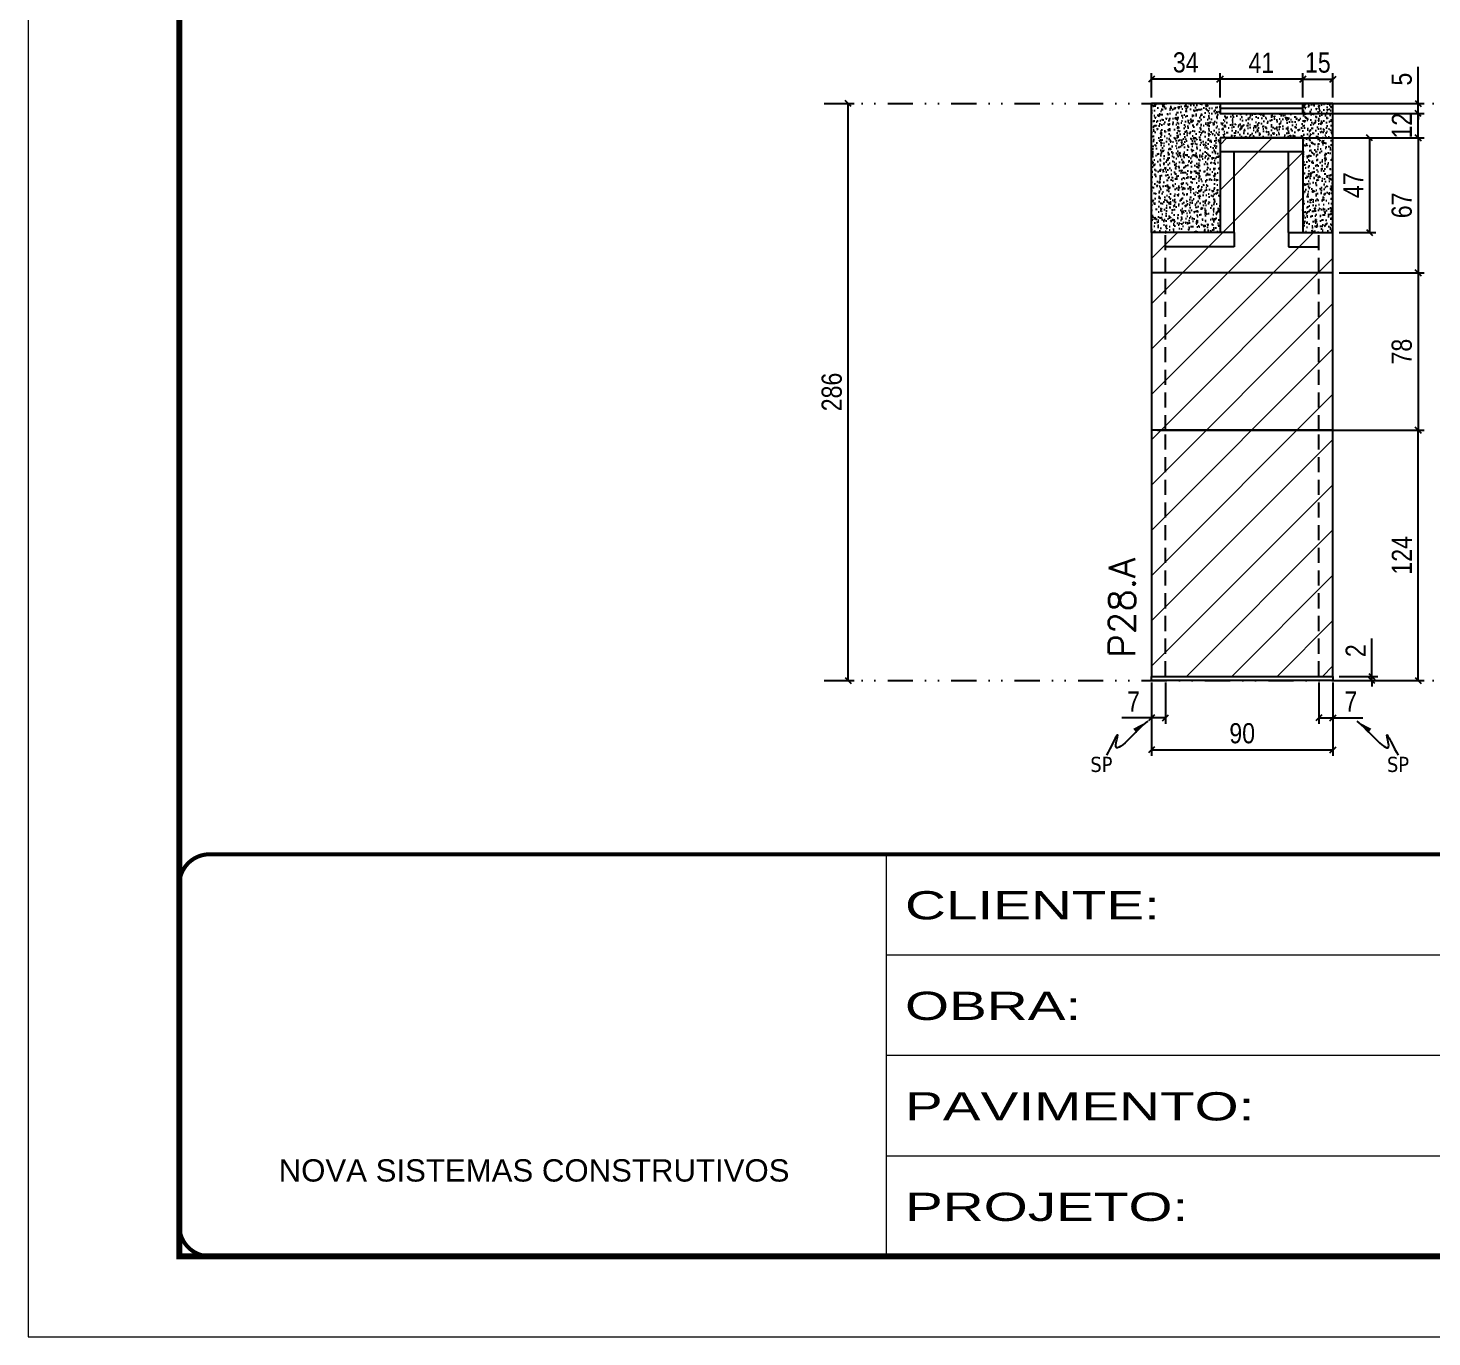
# Model space of a CAD drawing. Extents: x 808 to 7089, y -98 to 17032.
# Drawn here: x 3978 to 4674, y 1051 to 1700 of the extents above; entities that cross this region are included whole.
import ezdxf

# ---------------------------------------------------------------- set-up
doc = ezdxf.new("R2010")
doc.units = 0
for name, pattern in [('CONTINUO', [0]), ('DASHED', [0.75, 0.5, -0.25]), ('DIVIDE2', [0.625, 0.25, -0.125, 0, -0.125, 0, -0.125]), ('HIDDEN', [0.375, 0.25, -0.125])]:
    doc.linetypes.add(name, pattern=pattern)
for name, color, linetype in [('COTA', 241, 'Continuous'), ('Nível', 160, 'Continuous'), ('Painéis', 200, 'Continuous'), ('SARR_2.2x7', 40, 'Continuous'), ('SARR_EDITAR', 141, 'Continuous'), ('Sarrafo de Pressão', 42, 'HIDDEN'), ('texto', 7, 'Continuous')]:
    doc.layers.add(name, color=color, linetype=linetype)
for name, color, linetype, lineweight in [('Folhas', 255, 'Continuous', 9), ('REAPROVEITAMENTO', 251, 'Continuous', 9), ('SARRAFO DE PRESSAO', 251, 'DASHED', 9), ('Texto Seção', 7, 'Continuous', 15)]:
    doc.layers.add(name, color=color, linetype=linetype, lineweight=lineweight)
doc.styles.add('ARIAL', font='arial.ttf')
doc.styles.add('COTA TECNICA', font='techl___.ttf', dxfattribs={"height": 10})
doc.styles.add('COTA TECNICA-50', font='techl___.ttf', dxfattribs={"height": 10})
doc.styles.add('REGUA-120', font='ROMANS.shx', dxfattribs={"height": 15})
doc.styles.get("Standard").update_dxf_attribs({"font": 'arial.ttf'})
doc.styles.add('Tecnologia', font='')
doc.styles.get('Tecnologia').set_extended_font_data('Forgotten Futurist')
doc.dimstyles.new('COTA PAINEL-50', dxfattribs={"dimtxt": 10, "dimasz": 3, "dimexe": 3, "dimexo": 3, "dimgap": 3, "dimtad": 1, "dimdec": 1, "dimzin": 12, "dimdsep": 46, "dimtxsty": 'COTA TECNICA-50', "dimblk1": 'OBLIQUE', "dimblk2": 'OBLIQUE', "dimsah": 1, "dimcen": 0.9, "dimclrd": 4, "dimclre": 4, "dimclrt": 240, "dimadec": 1, "dimazin": 3, "dimtfac": 1, "dimtdec": 1, "dimtmove": 0, "dimatfit": 3, "dimfxl": 1, "dimtolj": 1, "dimtzin": 12, "dimarcsym": 0})
doc.dimstyles.new('PAINEL', dxfattribs={"dimtxt": 10, "dimasz": 3, "dimexe": 3, "dimexo": 3, "dimgap": 3, "dimtad": 1, "dimdec": 1, "dimzin": 12, "dimdsep": 46, "dimtxsty": 'COTA TECNICA', "dimblk1": 'OBLIQUE', "dimblk2": 'OBLIQUE', "dimsah": 1, "dimcen": 0.9, "dimclrd": 4, "dimclre": 4, "dimclrt": 240, "dimadec": 1, "dimazin": 3, "dimtfac": 1, "dimtdec": 1, "dimtmove": 0, "dimatfit": 3, "dimfxl": 1, "dimtolj": 1, "dimtzin": 12, "dimarcsym": 0})
doc.dimstyles.get("Standard").update_dxf_attribs({"dimtxt": 0.18, "dimasz": 0.18, "dimexe": 0.18, "dimexo": 0.0625, "dimgap": 0.09, "dimtad": 0, "dimtih": 1, "dimtoh": 1, "dimdec": 4, "dimzin": 0, "dimdsep": 46, "dimtxsty": 'Standard', "dimcen": 0.09, "dimadec": 0, "dimazin": 0, "dimtfac": 1, "dimtdec": 4, "dimtofl": 0, "dimtmove": 0, "dimatfit": 3, "dimfxl": 1, "dimtolj": 1, "dimtzin": 0, "dimarcsym": 0})

# ---------------------------------------------------------------- blocks, each defined once
blk = doc.blocks.new('9999999999')
at = {"color": 30, "linetype": 'CONTINUO'}
for p, q in [((98564.56, 34230.21), (98564.56, 34429.45)), ((98564.56, 34379.64), (99583.98, 34379.64)), ((98564.56, 34329.83), (99487.98, 34329.83)), ((98564.56, 34280.02), (99487.98, 34280.02))]:
    blk.add_line(p, q, dxfattribs=at)
at = {"color": 30, "linetype": 'CONTINUO', "const_width": 2}
blk.add_lwpolyline([(99583.98, 34230.21), (99583.98, 34414.45, 0.414214), (99568.98, 34429.45), (98228.98, 34429.45, 0.414214), (98213.98, 34414.45), (98213.98, 34245.21, 0.414214), (98228.98, 34230.21), (99583.98, 34230.21)], format="xyb", dxfattribs=at)
at = {"layer": 'Folhas'}
blk.add_lwpolyline([(98138.98, 34190.21), (99623.98, 34190.21), (99623.98, 35240.21), (98138.98, 35240.21)], close=True, dxfattribs=at)
at = {"layer": 'Folhas', "color": 30, "const_width": 3}
blk.add_lwpolyline([(98213.98, 34230.21), (99583.98, 34230.21), (99583.98, 35200.21), (98213.98, 35200.21)], close=True, dxfattribs=at)
at = {"color": 7, "linetype": 'Continuous', "ltscale": 5, "style": 'ARIAL'}
blk.add_text('NOVA SISTEMAS CONSTRUTIVOS', height=11.0592, dxfattribs=at).set_placement((98263.19, 34267.21))
at = {"layer": 'Folhas', "color": 7, "style": 'Tecnologia', "width": 1.5}
for s, p in [('CLIENTE:', (98573.65, 34397.17)), ('OBRA:', (98573.65, 34347.31)), ('PAVIMENTO:', (98573.65, 34297.5)), ('PROJETO:', (98573.65, 34247.69))]:
    blk.add_text(s, height=14, dxfattribs=at).set_placement(p)
blk = doc.blocks.new('_Oblique')
at = {"color": 0, "linetype": 'ByBlock', "lineweight": -2}
blk.add_line((-0.5, -0.5), (0.5, 0.5), dxfattribs=at)
blk = doc.blocks.new('*D339')
at = {"layer": 'COTA', "color": 4, "lineweight": -2, "transparency": 16777216}
for p, q in [((4593.99, 1645.41), (4670.22, 1645.41)), ((4667.22, 1645.41), (4667.22, 1578.41)), ((4627.99, 1578.41), (4670.22, 1578.41))]:
    blk.add_line(p, q, dxfattribs=at)
at = {"layer": 'Defpoints', "color": 0, "transparency": 16777216}
for p in [(4590.99, 1645.41), (4624.99, 1578.41), (4667.22, 1578.41)]:
    blk.add_point(p, dxfattribs=at)
at = {"layer": 'COTA', "color": 4, "lineweight": -2, "transparency": 16777216, "xscale": 3, "yscale": 3, "zscale": 3}
for p, rotation in [((4667.22, 1645.41), 90), ((4667.22, 1578.41), 270)]:
    blk.add_blockref('_Oblique', p, dxfattribs=dict(at, rotation=rotation))
at = {"layer": 'COTA', "color": 240, "transparency": 16777216, "insert": (4659.11, 1611.91), "char_height": 10, "attachment_point": 5, "rotation": 90, "style": 'COTA TECNICA'}
blk.add_mtext('\\A1;67', dxfattribs=at)
blk = doc.blocks.new('*D1638')
at = {"layer": 'COTA', "color": 4, "lineweight": -2, "transparency": 16777216}
for p, q in [((4571.99, 1645.41), (4646.16, 1645.41)), ((4643.16, 1645.41), (4643.16, 1598.41)), ((4627.99, 1598.41), (4646.16, 1598.41))]:
    blk.add_line(p, q, dxfattribs=at)
at = {"layer": 'Defpoints', "color": 0, "transparency": 16777216}
for p in [(4568.99, 1645.41), (4624.99, 1598.41), (4643.16, 1598.41)]:
    blk.add_point(p, dxfattribs=at)
at = {"layer": 'COTA', "color": 4, "lineweight": -2, "transparency": 16777216, "xscale": 3, "yscale": 3, "zscale": 3}
for p, rotation in [((4643.16, 1645.41), 90), ((4643.16, 1598.41), 270)]:
    blk.add_blockref('_Oblique', p, dxfattribs=dict(at, rotation=rotation))
at = {"layer": 'COTA', "color": 240, "transparency": 16777216, "insert": (4635.09, 1621.91), "char_height": 10, "attachment_point": 5, "rotation": 90, "style": 'COTA TECNICA'}
blk.add_mtext('\\A1;47', dxfattribs=at)
blk = doc.blocks.new('*D1639')
at = {"layer": 'COTA', "color": 4, "lineweight": -2, "transparency": 16777216}
for p, q in [((4571.99, 1657.41), (4670.22, 1657.41)), ((4667.22, 1645.41), (4667.22, 1657.41)), ((4593.99, 1645.41), (4670.22, 1645.41))]:
    blk.add_line(p, q, dxfattribs=at)
at = {"layer": 'Defpoints', "color": 0, "transparency": 16777216}
for p in [(4568.99, 1657.41), (4667.22, 1657.41), (4590.99, 1645.41)]:
    blk.add_point(p, dxfattribs=at)
at = {"layer": 'COTA', "color": 4, "lineweight": -2, "transparency": 16777216, "xscale": 3, "yscale": 3, "zscale": 3}
for p, rotation in [((4667.22, 1657.41), 90), ((4667.22, 1645.41), 270)]:
    blk.add_blockref('_Oblique', p, dxfattribs=dict(at, rotation=rotation))
at = {"layer": 'COTA', "color": 240, "transparency": 16777216, "insert": (4659.16, 1651.41), "char_height": 10, "attachment_point": 5, "rotation": 90, "style": 'COTA TECNICA'}
blk.add_mtext('\\A1;12', dxfattribs=at)
blk = doc.blocks.new('*D1640')
at = {"layer": 'COTA', "color": 4, "lineweight": -2, "transparency": 16777216}
for p, q in [((4667.22, 1662.41), (4667.22, 1680.51)), ((4571.99, 1662.41), (4670.22, 1662.41)), ((4593.99, 1657.41), (4670.22, 1657.41)), ((4667.22, 1657.41), (4667.22, 1662.41)), ((4667.22, 1657.41), (4667.22, 1654.41))]:
    blk.add_line(p, q, dxfattribs=at)
at = {"layer": 'Defpoints', "color": 0, "transparency": 16777216}
for p in [(4568.99, 1662.41), (4590.99, 1657.41), (4667.22, 1662.41)]:
    blk.add_point(p, dxfattribs=at)
at = {"layer": 'COTA', "color": 4, "lineweight": -2, "transparency": 16777216, "xscale": 3, "yscale": 3, "zscale": 3}
for p, rotation in [((4667.22, 1662.41), 270), ((4667.22, 1657.41), 90)]:
    blk.add_blockref('_Oblique', p, dxfattribs=dict(at, rotation=rotation))
at = {"layer": 'COTA', "color": 240, "transparency": 16777216, "insert": (4659.11, 1674.46), "char_height": 10, "attachment_point": 5, "rotation": 90, "style": 'COTA TECNICA'}
blk.add_mtext('\\A1;5', dxfattribs=at)
blk = doc.blocks.new('*D1632')
at = {"layer": 'COTA', "color": 4, "lineweight": -2, "transparency": 16777216}
for p, q in [((4375.84, 1662.41), (4387.69, 1662.41)), ((4384.69, 1376.41), (4384.69, 1662.41)), ((4375.84, 1376.41), (4387.69, 1376.41))]:
    blk.add_line(p, q, dxfattribs=at)
at = {"layer": 'Defpoints', "color": 0, "transparency": 16777216}
for p in [(4372.84, 1662.41), (4384.69, 1662.41), (4372.84, 1376.41)]:
    blk.add_point(p, dxfattribs=at)
at = {"layer": 'COTA', "color": 4, "lineweight": -2, "transparency": 16777216, "xscale": 3, "yscale": 3, "zscale": 3}
for p, rotation in [((4384.69, 1662.41), 90), ((4384.69, 1376.41), 270)]:
    blk.add_blockref('_Oblique', p, dxfattribs=dict(at, rotation=rotation))
at = {"layer": 'COTA', "color": 240, "transparency": 16777216, "insert": (4376.56, 1519.41), "char_height": 10, "attachment_point": 5, "rotation": 90, "style": 'COTA TECNICA-50'}
blk.add_mtext('\\A1;286', dxfattribs=at)
blk = doc.blocks.new('*D263')
at = {"layer": 'COTA', "color": 4, "lineweight": -2, "transparency": 16777216}
for p, q in [((4534.99, 1375.41), (4534.99, 1339.05)), ((4624.99, 1375.41), (4624.99, 1339.05)), ((4534.99, 1342.05), (4624.99, 1342.05))]:
    blk.add_line(p, q, dxfattribs=at)
at = {"layer": 'Defpoints', "color": 0, "transparency": 16777216}
for p in [(4534.99, 1378.41), (4624.99, 1378.41), (4624.99, 1342.05)]:
    blk.add_point(p, dxfattribs=at)
at = {"layer": 'COTA', "color": 4, "lineweight": -2, "transparency": 16777216, "xscale": 3, "yscale": 3, "zscale": 3, "rotation": 180}
blk.add_blockref('_Oblique', (4534.99, 1342.05), dxfattribs=at)
at = {"layer": 'COTA', "color": 4, "lineweight": -2, "transparency": 16777216, "xscale": 3, "yscale": 3, "zscale": 3}
blk.add_blockref('_Oblique', (4624.99, 1342.05), dxfattribs=at)
at = {"layer": 'COTA', "color": 240, "transparency": 16777216, "insert": (4579.99, 1350.18), "char_height": 10, "attachment_point": 5, "style": 'COTA TECNICA'}
blk.add_mtext('\\A1;90', dxfattribs=at)
blk = doc.blocks.new('*D264')
at = {"layer": 'COTA', "color": 4, "lineweight": -2, "transparency": 16777216}
for p, q in [((4617.99, 1375.41), (4617.99, 1354.9)), ((4624.99, 1373.41), (4624.99, 1354.9)), ((4617.99, 1357.9), (4624.99, 1357.9)), ((4624.99, 1357.9), (4639.72, 1357.9))]:
    blk.add_line(p, q, dxfattribs=at)
at = {"layer": 'Defpoints', "color": 0, "transparency": 16777216}
for p in [(4617.99, 1378.41), (4624.99, 1376.41), (4624.99, 1357.9)]:
    blk.add_point(p, dxfattribs=at)
at = {"layer": 'COTA', "color": 4, "lineweight": -2, "transparency": 16777216, "xscale": 3, "yscale": 3, "zscale": 3, "rotation": 180}
blk.add_blockref('_Oblique', (4617.99, 1357.9), dxfattribs=at)
at = {"layer": 'COTA', "color": 4, "lineweight": -2, "transparency": 16777216, "xscale": 3, "yscale": 3, "zscale": 3}
blk.add_blockref('_Oblique', (4624.99, 1357.9), dxfattribs=at)
at = {"layer": 'COTA', "color": 240, "transparency": 16777216, "insert": (4633.85, 1365.98), "char_height": 10, "attachment_point": 5, "style": 'COTA TECNICA-50'}
blk.add_mtext('\\A1;7', dxfattribs=at)
blk = doc.blocks.new('*D265')
at = {"layer": 'COTA', "color": 4, "lineweight": -2, "transparency": 16777216}
for p, q in [((4534.99, 1373.41), (4534.99, 1354.9)), ((4541.99, 1375.41), (4541.99, 1354.9)), ((4534.99, 1357.9), (4520.25, 1357.9)), ((4541.99, 1357.9), (4534.99, 1357.9))]:
    blk.add_line(p, q, dxfattribs=at)
at = {"layer": 'Defpoints', "color": 0, "transparency": 16777216}
for p in [(4541.99, 1378.41), (4534.99, 1376.41), (4534.99, 1357.9)]:
    blk.add_point(p, dxfattribs=at)
at = {"layer": 'COTA', "color": 4, "lineweight": -2, "transparency": 16777216, "xscale": 3, "yscale": 3, "zscale": 3, "rotation": 180}
blk.add_blockref('_Oblique', (4534.99, 1357.9), dxfattribs=at)
at = {"layer": 'COTA', "color": 4, "lineweight": -2, "transparency": 16777216, "xscale": 3, "yscale": 3, "zscale": 3}
blk.add_blockref('_Oblique', (4541.99, 1357.9), dxfattribs=at)
at = {"layer": 'COTA', "color": 240, "transparency": 16777216, "insert": (4526.12, 1365.98), "char_height": 10, "attachment_point": 5, "style": 'COTA TECNICA-50'}
blk.add_mtext('\\A1;7', dxfattribs=at)
blk = doc.blocks.new('*D266')
at = {"layer": 'COTA', "color": 4, "linetype": 'ByBlock', "lineweight": -2, "transparency": 16777216}
for p, q in [((4627.99, 1500.41), (4670.22, 1500.41)), ((4667.22, 1376.41), (4667.22, 1500.41)), ((4627.99, 1376.41), (4670.22, 1376.41))]:
    blk.add_line(p, q, dxfattribs=at)
at = {"layer": 'Defpoints', "color": 0, "linetype": 'ByBlock', "transparency": 16777216}
for p in [(4624.99, 1500.41), (4667.22, 1500.41), (4624.99, 1376.41)]:
    blk.add_point(p, dxfattribs=at)
at = {"layer": 'COTA', "color": 4, "linetype": 'ByBlock', "lineweight": -2, "transparency": 16777216, "xscale": 3, "yscale": 3, "zscale": 3}
for p, rotation in [((4667.22, 1500.41), 90), ((4667.22, 1376.41), 270)]:
    blk.add_blockref('_Oblique', p, dxfattribs=dict(at, rotation=rotation))
at = {"layer": 'COTA', "color": 240, "linetype": 'ByBlock', "transparency": 16777216, "insert": (4659.14, 1438.41), "char_height": 10, "attachment_point": 5, "rotation": 90, "style": 'COTA TECNICA'}
blk.add_mtext('\\A1;124', dxfattribs=at)
blk = doc.blocks.new('*D267')
at = {"layer": 'COTA', "color": 4, "lineweight": -2, "transparency": 16777216}
for p, q in [((4644.24, 1378.41), (4644.24, 1397.22)), ((4627.99, 1378.41), (4647.24, 1378.41)), ((4644.24, 1376.41), (4644.24, 1378.41)), ((4627.99, 1376.41), (4647.24, 1376.41)), ((4644.24, 1376.41), (4644.24, 1373.41))]:
    blk.add_line(p, q, dxfattribs=at)
at = {"layer": 'Defpoints', "color": 0, "transparency": 16777216}
for p in [(4624.99, 1378.41), (4624.99, 1376.41), (4644.24, 1376.41)]:
    blk.add_point(p, dxfattribs=at)
at = {"layer": 'COTA', "color": 4, "lineweight": -2, "transparency": 16777216, "xscale": 3, "yscale": 3, "zscale": 3}
for p, rotation in [((4644.24, 1378.41), 270), ((4644.24, 1376.41), 90)]:
    blk.add_blockref('_Oblique', p, dxfattribs=dict(at, rotation=rotation))
at = {"layer": 'COTA', "color": 240, "transparency": 16777216, "insert": (4636.24, 1391.16), "char_height": 10, "attachment_point": 5, "rotation": 90, "style": 'COTA TECNICA-50'}
blk.add_mtext('\\A1;2', dxfattribs=at)
blk = doc.blocks.new('*D268')
at = {"layer": 'COTA', "color": 4, "linetype": 'ByBlock', "lineweight": -2, "transparency": 16777216}
for p, q in [((4627.99, 1500.41), (4670.22, 1500.41)), ((4667.22, 1376.41), (4667.22, 1500.41)), ((4627.99, 1376.41), (4670.22, 1376.41))]:
    blk.add_line(p, q, dxfattribs=at)
at = {"layer": 'Defpoints', "color": 0, "linetype": 'ByBlock', "transparency": 16777216}
for p in [(4624.99, 1500.41), (4667.22, 1500.41), (4624.99, 1376.41)]:
    blk.add_point(p, dxfattribs=at)
at = {"layer": 'COTA', "color": 4, "linetype": 'ByBlock', "lineweight": -2, "transparency": 16777216, "xscale": 3, "yscale": 3, "zscale": 3}
for p, rotation in [((4667.22, 1500.41), 90), ((4667.22, 1376.41), 270)]:
    blk.add_blockref('_Oblique', p, dxfattribs=dict(at, rotation=rotation))
at = {"layer": 'COTA', "color": 240, "linetype": 'ByBlock', "transparency": 16777216, "insert": (4659.14, 1438.41), "char_height": 10, "attachment_point": 5, "rotation": 90, "style": 'COTA TECNICA'}
blk.add_mtext('\\A1;124', dxfattribs=at)
blk = doc.blocks.new('*D269')
at = {"layer": 'COTA', "color": 4, "lineweight": -2, "transparency": 16777216}
for p, q in [((4534.99, 1665.41), (4534.99, 1677.51)), ((4568.99, 1665.41), (4568.99, 1677.51)), ((4568.99, 1674.51), (4534.99, 1674.51))]:
    blk.add_line(p, q, dxfattribs=at)
at = {"layer": 'Defpoints', "color": 0, "transparency": 16777216}
for p in [(4534.99, 1674.51), (4534.99, 1662.41), (4568.99, 1662.41)]:
    blk.add_point(p, dxfattribs=at)
at = {"layer": 'COTA', "color": 4, "lineweight": -2, "transparency": 16777216, "xscale": 3, "yscale": 3, "zscale": 3, "rotation": 180}
blk.add_blockref('_Oblique', (4534.99, 1674.51), dxfattribs=at)
at = {"layer": 'COTA', "color": 4, "lineweight": -2, "transparency": 16777216, "xscale": 3, "yscale": 3, "zscale": 3}
blk.add_blockref('_Oblique', (4568.99, 1674.51), dxfattribs=at)
at = {"layer": 'COTA', "color": 240, "transparency": 16777216, "insert": (4551.99, 1682.73), "char_height": 10, "attachment_point": 5, "style": 'COTA TECNICA-50'}
blk.add_mtext('\\A1;34', dxfattribs=at)
blk = doc.blocks.new('*D1619')
at = {"layer": 'COTA', "color": 4, "lineweight": -2, "transparency": 16777216}
for p, q in [((4627.99, 1578.41), (4670.22, 1578.41)), ((4667.22, 1578.41), (4667.22, 1500.41)), ((4537.99, 1500.41), (4670.22, 1500.41))]:
    blk.add_line(p, q, dxfattribs=at)
at = {"layer": 'Defpoints', "color": 0, "transparency": 16777216}
for p in [(4624.99, 1578.41), (4534.99, 1500.41), (4667.22, 1500.41)]:
    blk.add_point(p, dxfattribs=at)
at = {"layer": 'COTA', "color": 4, "lineweight": -2, "transparency": 16777216, "xscale": 3, "yscale": 3, "zscale": 3}
for p, rotation in [((4667.22, 1578.41), 90), ((4667.22, 1500.41), 270)]:
    blk.add_blockref('_Oblique', p, dxfattribs=dict(at, rotation=rotation))
at = {"layer": 'COTA', "color": 240, "transparency": 16777216, "insert": (4659.12, 1539.41), "char_height": 10, "attachment_point": 5, "rotation": 90, "style": 'COTA TECNICA'}
blk.add_mtext('\\A1;78', dxfattribs=at)
blk = doc.blocks.new('*D270')
at = {"layer": 'COTA', "color": 4, "lineweight": -2, "transparency": 16777216}
for p, q in [((4609.99, 1665.41), (4609.99, 1677.51)), ((4624.99, 1665.41), (4624.99, 1677.51)), ((4609.99, 1674.51), (4624.99, 1674.51))]:
    blk.add_line(p, q, dxfattribs=at)
at = {"layer": 'Defpoints', "color": 0, "transparency": 16777216}
for p in [(4624.99, 1674.51), (4609.99, 1662.41), (4624.99, 1662.41)]:
    blk.add_point(p, dxfattribs=at)
at = {"layer": 'COTA', "color": 4, "lineweight": -2, "transparency": 16777216, "xscale": 3, "yscale": 3, "zscale": 3, "rotation": 180}
blk.add_blockref('_Oblique', (4609.99, 1674.51), dxfattribs=at)
at = {"layer": 'COTA', "color": 4, "lineweight": -2, "transparency": 16777216, "xscale": 3, "yscale": 3, "zscale": 3}
blk.add_blockref('_Oblique', (4624.99, 1674.51), dxfattribs=at)
at = {"layer": 'COTA', "color": 240, "transparency": 16777216, "insert": (4617.49, 1682.62), "char_height": 10, "attachment_point": 5, "style": 'COTA TECNICA'}
blk.add_mtext('\\A1;15', dxfattribs=at)
blk = doc.blocks.new('*D1620')
at = {"layer": 'COTA', "color": 4, "lineweight": -2, "transparency": 16777216}
for p, q in [((4568.99, 1665.41), (4568.99, 1677.51)), ((4609.99, 1665.41), (4609.99, 1677.51)), ((4609.99, 1674.51), (4568.99, 1674.51))]:
    blk.add_line(p, q, dxfattribs=at)
at = {"layer": 'Defpoints', "color": 0, "transparency": 16777216}
for p in [(4568.99, 1674.51), (4568.99, 1662.41), (4609.99, 1662.41)]:
    blk.add_point(p, dxfattribs=at)
at = {"layer": 'COTA', "color": 4, "lineweight": -2, "transparency": 16777216, "xscale": 3, "yscale": 3, "zscale": 3, "rotation": 180}
blk.add_blockref('_Oblique', (4568.99, 1674.51), dxfattribs=at)
at = {"layer": 'COTA', "color": 4, "lineweight": -2, "transparency": 16777216, "xscale": 3, "yscale": 3, "zscale": 3}
blk.add_blockref('_Oblique', (4609.99, 1674.51), dxfattribs=at)
at = {"layer": 'COTA', "color": 240, "transparency": 16777216, "insert": (4589.49, 1682.58), "char_height": 10, "attachment_point": 5, "style": 'COTA TECNICA'}
blk.add_mtext('\\A1;41', dxfattribs=at)

msp = doc.modelspace()

# ---------------------------------------------------------------- hatches: boundary and pattern name
at = {"layer": 'COTA', "linetype": 'ByBlock'}
h = msp.add_hatch(dxfattribs=at)
h.set_pattern_fill('AR-CONC', color=256, scale=0.03)
h.set_pattern_definition([(50, (-3912.1023, -2449.5778), (5.46554, -0.4781726), [0.5715, -6.2865]), (355, (-3912.102, -2449.578), (-1.0573026, 5.7317054), [0.4572, -5.0292175]), (100.451445, (-3911.647, -2449.6176), (4.4082374, 5.2535326), [0.4857003, -5.3427073]), (46.1842, (-3912.102, -2448.054), (8.132371, -1.26127), [0.85725, -9.42975]), (96.63556, (-3911.4246, -2448.159), (7.122124, 7.422784), [0.728551, -8.014068]), (351.18415, (-3912.102, -2448.054), (7.122124, 7.422784), [0.685799, -7.543792]), (21, (-3911.3403, -2448.4348), (4.5484317, -3.067956), [0.5715, -6.2865]), (326, (-3911.34, -2448.435), (1.854061, 5.525639), [0.4572, -5.0292]), (71.451445, (-3910.961, -2448.6904), (6.4024926, 2.457683), [0.4857003, -5.342698]), (37.5, (-3912.1023, -2449.5778), (0.0926581, 2.53665117), [0, -4.96824, 0, -5.1054, 0, -5.04825]), (7.5, (-3912.1023, -2449.5778), (2.0045899, 3.00541724), [0, -2.91084, 0, -4.85394, 0, -1.92405]), (327.5, (-3913.8015, -2449.5778), (4.06771786, -0.1718623), [0, -1.905, 0, -5.9436, 0, -7.8867]), (317.5, (-3914.5635, -2449.5778), (4.4438754, 0.7627947), [0, -2.4765, 0, -3.94716, 0, -5.6007])])
h.paths.add_polyline_path([(4609.99, 1657.41), (4609.99, 1662.41), (4624.99, 1662.41), (4624.99, 1598.41), (4609.99, 1598.41), (4609.99, 1645.41), (4568.99, 1645.41), (4568.99, 1598.41), (4534.99, 1598.41), (4534.99, 1662.41), (4568.99, 1662.41), (4568.99, 1657.41)])
at = {"layer": 'REAPROVEITAMENTO', "linetype": 'ByBlock'}
h = msp.add_hatch(dxfattribs=at)
h.set_pattern_fill('ANSI31', color=256, scale=5, style=2)
h.set_pattern_definition([(45, (948.81, -7545.989), (-11.22532, 11.22532), [])])
h.paths.add_polyline_path([(4624.99, 1598.41), (4609.99, 1598.41), (4609.99, 1645.41), (4568.99, 1645.41), (4568.99, 1598.41), (4534.99, 1598.41), (4534.99, 1378.41), (4624.99, 1378.41)])

# ---------------------------------------------------------------- linework, layer by layer
at = {"layer": 'COTA', "linetype": 'ByBlock'}
for p, q in [((4534.99, 1598.41), (4534.99, 1662.41)), ((4568.99, 1662.41), (4534.99, 1662.41)), ((4624.99, 1662.41), (4609.99, 1662.41)), ((4624.99, 1662.41), (4624.99, 1662.41)), ((4624.99, 1598.41), (4624.99, 1662.41)), ((4624.99, 1598.41), (4624.99, 1598.41))]:
    msp.add_line(p, q, dxfattribs=at)
at = {"layer": 'Nível', "color": 4, "linetype": 'DIVIDE2', "ltscale": 50}
for p, q in [((4372.84, 1662.41), (5423.17, 1662.41)), ((4372.84, 1376.41), (5423.17, 1376.41))]:
    msp.add_line(p, q, dxfattribs=at)
at = {"layer": 'Painéis'}
for p, q in [((4609.99, 1645.41), (4568.99, 1645.41)), ((4568.99, 1645.41), (4568.99, 1598.41)), ((4609.99, 1645.41), (4609.99, 1598.41)), ((4568.99, 1598.41), (4534.99, 1598.41)), ((4534.99, 1598.41), (4534.99, 1500.41)), ((4609.99, 1598.41), (4624.99, 1598.41)), ((4624.99, 1500.41), (4624.99, 1598.41)), ((4624.99, 1578.41), (4534.99, 1578.41))]:
    msp.add_line(p, q, dxfattribs=at)
for points in [[(4609.99, 1662.41), (4568.99, 1662.41), (4568.99, 1657.41), (4609.99, 1657.41)], [(4624.99, 1500.41), (4534.99, 1500.41), (4534.99, 1378.41), (4624.99, 1378.41)], [(4624.99, 1376.41), (4534.99, 1376.41), (4534.99, 1378.41), (4624.99, 1378.41)]]:
    msp.add_lwpolyline(points, close=True, dxfattribs=at)
at = {"layer": 'SARR_2.2x7'}
for p, q in [((4609.99, 1638.41), (4568.99, 1638.41)), ((4575.99, 1598.41), (4575.99, 1638.41)), ((4602.99, 1598.41), (4602.99, 1638.41)), ((4575.99, 1598.41), (4568.99, 1598.41)), ((4575.99, 1598.41), (4575.99, 1591.41)), ((4602.99, 1598.41), (4609.99, 1598.41)), ((4602.99, 1598.41), (4602.99, 1591.41)), ((4575.99, 1591.41), (4541.99, 1591.41)), ((4602.99, 1591.41), (4617.99, 1591.41))]:
    msp.add_line(p, q, dxfattribs=at)
at = {"layer": 'SARR_EDITAR', "linetype": 'Continuous'}
msp.add_line((4609.99, 1659.91), (4568.99, 1659.91), dxfattribs=at)
at = {"layer": 'Sarrafo de Pressão', "ltscale": 30}
for p, q in [((4541.99, 1578.41), (4541.99, 1598.41)), ((4617.99, 1578.41), (4617.99, 1598.41)), ((4541.99, 1500.41), (4541.99, 1578.41)), ((4617.99, 1500.41), (4617.99, 1578.41)), ((4541.99, 1378.41), (4541.99, 1500.41)), ((4617.99, 1378.41), (4617.99, 1500.41))]:
    msp.add_line(p, q, dxfattribs=at)

# ---------------------------------------------------------------- block references
at = {"layer": 'SARRAFO DE PRESSAO', "color": 6, "linetype": 'ByBlock'}
msp.add_blockref('9999999999', (-94160.81, -33139.2), dxfattribs=at)

# ---------------------------------------------------------------- texts
at = {"layer": 'texto', "color": 0, "char_height": 7.5, "attachment_point": 5}
for insert in [(4510.21, 1334.74), (4657.23, 1334.74)]:
    msp.add_mtext('{\\fTahoma|b0|i0|c0|p34;\\C4;SP}', dxfattribs=dict(at, insert=insert))
at = {"layer": 'Texto Seção', "insert": (4526.88, 1387.67), "char_height": 13, "width": 285.3299, "attachment_point": 7, "rotation": 90, "style": 'REGUA-120'}
msp.add_mtext('P28.A', dxfattribs=at)

# ---------------------------------------------------------------- dimensions: what is measured, and where the dimension line sits
at = {"layer": 'COTA'}
for base, p1, p2, angle, dimstyle, picture, middle in [((4534.99, 1674.51), (4568.99, 1662.41), (4534.99, 1662.41), 180, 'COTA PAINEL-50', '*D269', (4551.99, 1682.73)), ((4568.99, 1674.51), (4609.99, 1662.41), (4568.99, 1662.41), 180, 'PAINEL', '*D1620', (4589.49, 1682.58)), ((4667.22, 1662.41), (4590.99, 1657.41), (4568.99, 1662.41), 90, 'PAINEL', '*D1640', (4659.11, 1674.46)), ((4384.69, 1662.41), (4372.84, 1376.41), (4372.84, 1662.41), 90, 'COTA PAINEL-50', '*D1632', (4376.56, 1519.41)), ((4643.16, 1598.41), (4568.99, 1645.41), (4624.99, 1598.41), 90, 'PAINEL', '*D1638', (4635.09, 1621.91)), ((4667.22, 1578.41), (4590.99, 1645.41), (4624.99, 1578.41), 90, 'PAINEL', '*D339', (4659.11, 1611.91)), ((4667.22, 1500.41), (4624.99, 1578.41), (4534.99, 1500.41), 90, 'PAINEL', '*D1619', (4659.12, 1539.41)), ((4534.99, 1357.9), (4541.99, 1378.41), (4534.99, 1376.41), 180, 'COTA PAINEL-50', '*D265', (4526.12, 1365.98))]:
    dim = msp.add_linear_dim(base=base, p1=p1, p2=p2, angle=angle, dimstyle=dimstyle, dxfattribs=at)
    dim.commit()
    dim.dimension.update_dxf_attribs({"geometry": picture, "text_midpoint": middle})
for base, p1, p2, angle, dimstyle, picture, middle in [((4624.99, 1674.51), (4609.99, 1662.41), (4624.99, 1662.41), 180, 'PAINEL', '*D270', (4617.49, 1674.51)), ((4667.22, 1657.41), (4590.99, 1645.41), (4568.99, 1657.41), 90, 'PAINEL', '*D1639', (4667.22, 1651.41)), ((4644.24, 1376.41), (4624.99, 1378.41), (4624.99, 1376.41), 90, 'COTA PAINEL-50', '*D267', (4644.24, 1391.16))]:
    dim = msp.add_linear_dim(base=base, p1=p1, p2=p2, angle=angle, dimstyle=dimstyle, dxfattribs=at)
    dim.commit()
    dim.dimension.update_dxf_attribs({"geometry": picture, "text_midpoint": middle, "dimtype": 160})
at = {"layer": 'COTA', "linetype": 'ByBlock'}
for picture in ['*D266', '*D268']:
    dim = msp.add_aligned_dim(p1=(4624.99, 1376.41), p2=(4624.99, 1500.41), distance=-42.23, dimstyle='PAINEL', dxfattribs=at)
    dim.commit()
    dim.dimension.update_dxf_attribs({"geometry": picture, "text_midpoint": (4659.14, 1438.41)})
at = {"layer": 'COTA'}
dim = msp.add_linear_dim(base=(4624.99, 1342.05), p1=(4534.99, 1378.41), p2=(4624.99, 1378.41), dimstyle='PAINEL', override={"dimarcsym": 2}, dxfattribs=at)
dim.commit()
dim.dimension.update_dxf_attribs({"geometry": '*D263', "text_midpoint": (4579.99, 1350.18)})
dim = msp.add_linear_dim(base=(4624.99, 1357.9), p1=(4617.99, 1378.41), p2=(4624.99, 1376.41), dimstyle='COTA PAINEL-50', dxfattribs=at)
dim.commit()
dim.dimension.update_dxf_attribs({"geometry": '*D264', "text_midpoint": (4633.85, 1365.98)})

# ---------------------------------------------------------------- leaders
at = {"layer": 'COTA', "path_type": 1}
for points in [[(4533.16, 1356.23), (4517.37, 1344.4), (4518.3, 1349.21), (4512.74, 1339.42)], [(4636.81, 1356.23), (4652.6, 1344.4), (4651.67, 1349.21), (4657.23, 1339.42)]]:
    msp.add_leader(points, dimstyle='Standard', override={"dimasz": 8}, dxfattribs=at)

doc.saveas('drawing.dxf')
